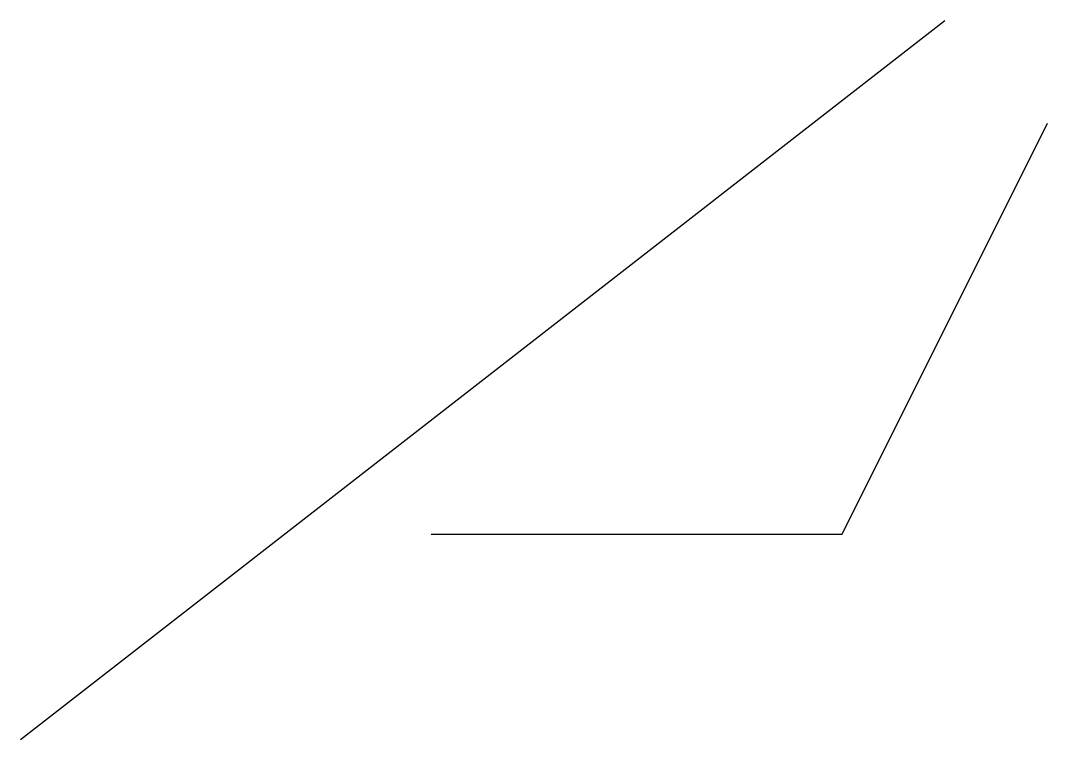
# Model space of a CAD drawing. Header units: inches. Extents: x -2 to 8, y 1 to 8.
import ezdxf

# ---------------------------------------------------------------- set-up
doc = ezdxf.new("R2010")
doc.units = ezdxf.units.IN
doc.layers.get('0').update_dxf_attribs({"linetype": 'CONTINUOUS'})

msp = doc.modelspace()

# ---------------------------------------------------------------- linework, layer by layer
msp.add_line((-2, 1), (7, 8))
msp.add_lwpolyline([(2, 3), (6, 3), (8, 7)])

doc.saveas('drawing.dxf')
